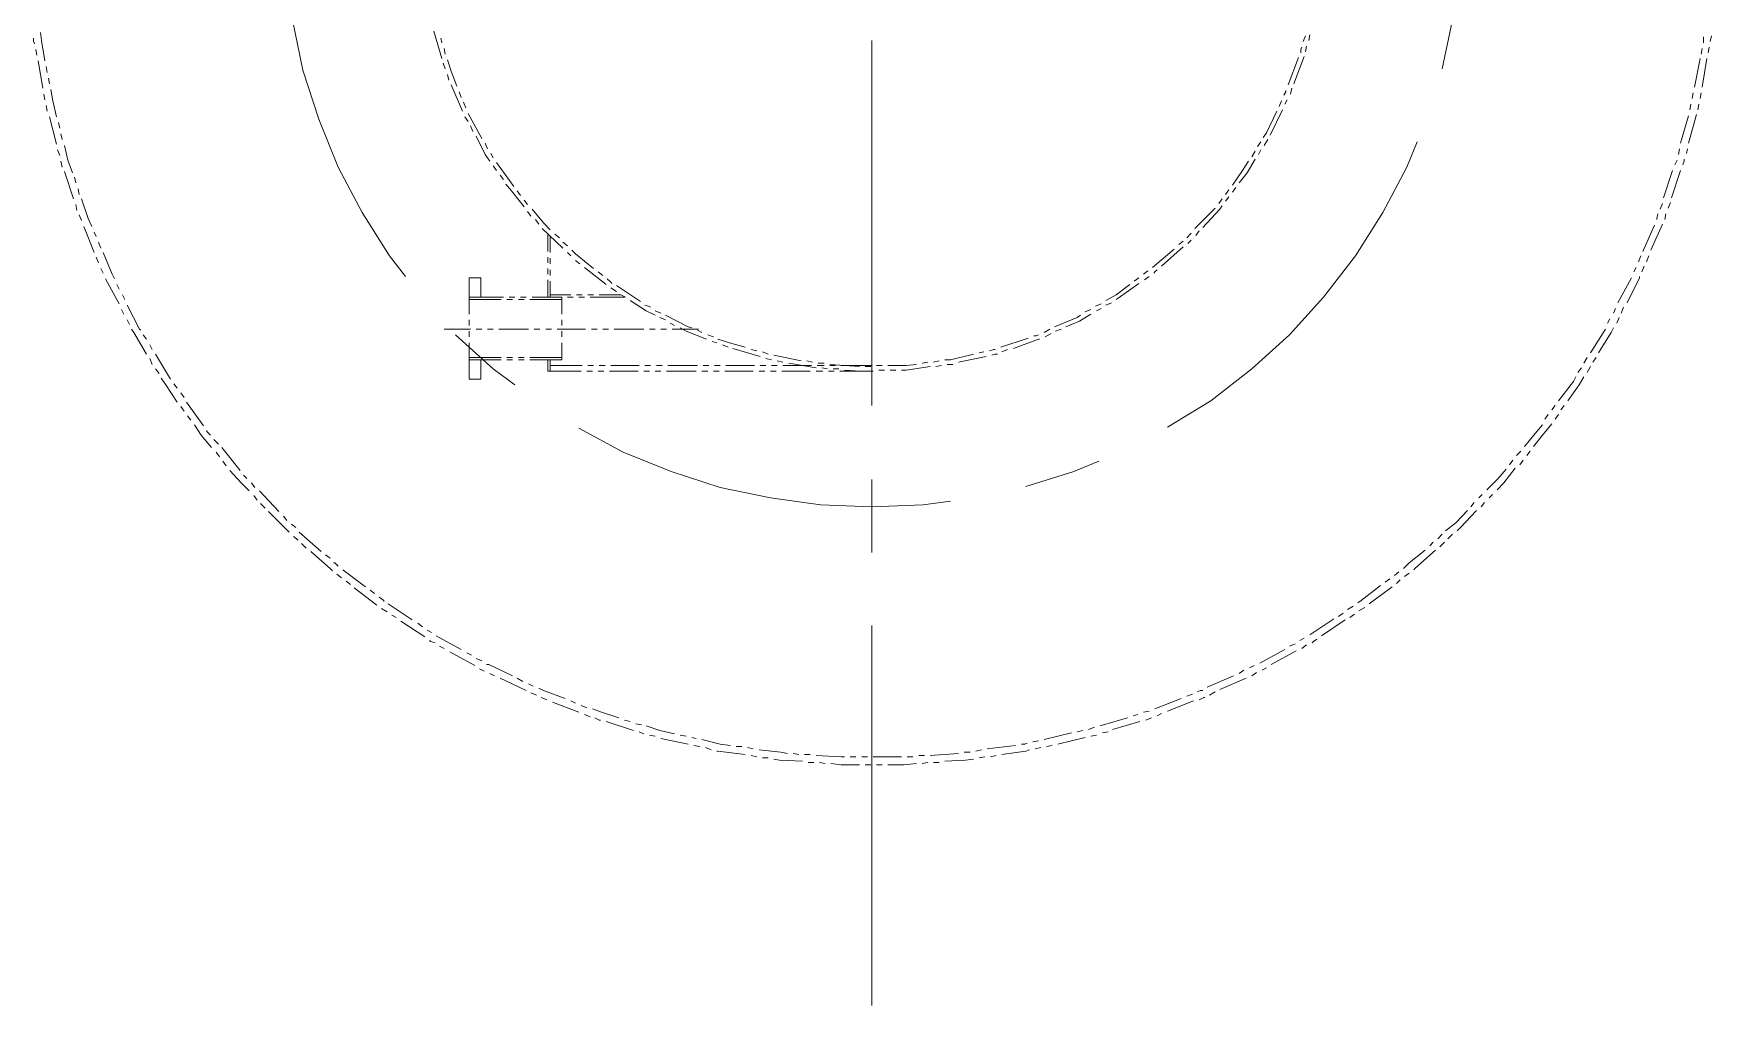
# Model space of a CAD drawing. Header units: millimetres. Extents: x 29 to 95071, y 20 to 67221.
# Drawn here: x 63884 to 71175, y 29457 to 33680 of the extents above; entities that cross this region are included whole.
import ezdxf

# ---------------------------------------------------------------- set-up
doc = ezdxf.new("R2010")
doc.units = ezdxf.units.MM

msp = doc.modelspace()

# ---------------------------------------------------------------- linework, layer by layer
at = {"color": 7, "lineweight": 0}
for points in [[(64969.7, 34180.2), (64979.6, 33962.2), (65009.4, 33739.1), (65054, 33521), (65123.4, 33307.9), (65207.6, 33099.7), (65311.7, 32901.5), (65430.7, 32713.1), (65500.1, 32623.9)], [(70005.6, 33526), (70050.2, 33739.1), (70065, 33853.1)], [(65624, 33689.6), (65658.7, 33570.6)], [(63884.2, 33659.8), (63884.2, 33644.9), (63889.2, 33635)], [(63914, 33684.6), (63918.9, 33649.9), (63933.8, 33560.7)], [(65653.7, 33659.8), (65658.7, 33640)], [(65668.6, 33615.2), (65673.5, 33590.4)], [(67527.3, 33649.9), (67527.3, 32063.8)], [(69391, 33595.4), (69391, 33610.2), (69395.9, 33620.2)], [(69400.9, 33644.9), (69410.8, 33669.7)], [(69410.8, 33600.3), (69415.7, 33625.1)], [(69425.7, 33649.9), (69430.6, 33674.7)], [(71130.7, 33590.4), (71135.7, 33615.2)], [(71140.6, 33640), (71140.6, 33649.9), (71140.6, 33664.8)], [(71160.4, 33595.4), (71165.4, 33620.2)], [(71170.4, 33644.9), (71175.3, 33669.7)], [(63894.2, 33610.2), (63899.1, 33585.5)], [(63904.1, 33560.7), (63923.9, 33441.7)], [(65663.6, 33550.8), (65673.5, 33526)], [(65683.5, 33565.6), (65698.3, 33516.1), (65723.1, 33451.6)], [(69336.4, 33456.6), (69381, 33575.5)], [(69361.2, 33461.5), (69405.8, 33580.5)], [(71101, 33446.7), (71125.7, 33570.6)], [(71135.7, 33446.7), (71155.5, 33570.6)], [(63938.8, 33535.9), (63943.7, 33511.1)], [(63948.7, 33486.3), (63953.6, 33461.5)], [(65683.5, 33501.2), (65688.4, 33476.4)], [(63928.8, 33416.9), (63933.8, 33392.2)], [(63958.6, 33436.8), (63968.5, 33387.2), (63983.4, 33317.8)], [(65698.3, 33456.6), (65747.9, 33342.6)], [(65733, 33426.9), (65742.9, 33402.1)], [(69316.6, 33412), (69326.5, 33426.9), (69326.5, 33431.8)], [(69346.3, 33416.9), (69351.3, 33441.7)], [(71091.1, 33397.1), (71096, 33421.9)], [(71125.7, 33397.1), (71130.7, 33421.9)], [(63938.8, 33367.4), (63943.7, 33342.6)], [(65752.9, 33382.2), (65762.8, 33357.5)], [(65772.7, 33332.7), (65832.2, 33223.6)], [(69227.4, 33228.6), (69242.3, 33248.4), (69286.9, 33342.6)], [(69257.1, 33238.5), (69311.7, 33347.5)], [(69296.8, 33362.4), (69306.7, 33387.2)], [(69321.6, 33372.3), (69331.5, 33392.2)], [(71041.5, 33203.8), (71076.2, 33322.8)], [(71076.2, 33203.8), (71110.9, 33327.7)], [(71081.1, 33347.5), (71086.1, 33372.3)], [(71115.8, 33347.5), (71120.8, 33372.3)], [(63953.6, 33317.8), (63983.4, 33198.9)], [(63993.3, 33293), (63998.2, 33268.2)], [(65757.8, 33317.8), (65772.7, 33298)], [(65782.6, 33278.2), (65792.5, 33253.4)], [(64003.2, 33243.5), (64008.2, 33218.7)], [(64018.1, 33193.9), (64032.9, 33129.5), (64052.8, 33074.9)], [(65807.4, 33233.5), (65847, 33154.2), (65866.9, 33124.5)], [(65847, 33203.8), (65856.9, 33179)], [(68811, 31969.6), (68999.4, 32083.6), (69177.8, 32222.4), (69341.4, 32371.1), (69490.1, 32534.7), (69628.9, 32713.1), (69747.8, 32901.5), (69851.9, 33099.7), (69896.5, 33208.8)], [(69202.6, 33188.9), (69217.5, 33208.8)], [(69232.3, 33193.9), (69247.2, 33218.7)], [(71031.6, 33154.2), (71036.5, 33179)], [(71066.3, 33159.2), (71071.2, 33179)], [(63988.3, 33174.1), (63998.2, 33149.3)], [(64003.2, 33124.5), (64008.2, 33099.7)], [(65871.8, 33159.2), (65881.7, 33139.4)], [(65881.7, 33104.7), (65896.6, 33084.9)], [(65896.6, 33119.5), (65970.9, 33015.5)], [(69093.6, 33020.4), (69138.2, 33084.9), (69163, 33124.5)], [(69123.3, 33030.3), (69158, 33074.9), (69192.7, 33134.4)], [(69177.8, 33144.3), (69192.7, 33169.1)], [(69207.6, 33154.2), (69217.5, 33174.1)], [(71016.7, 33109.6), (71026.6, 33129.5)], [(71051.4, 33109.6), (71056.4, 33124.5), (71056.4, 33134.4)], [(64018.1, 33079.9), (64057.7, 32960.9)], [(64062.7, 33055.1), (64067.6, 33030.3)], [(65911.5, 33065), (65926.3, 33045.2)], [(70967.1, 32965.9), (71006.8, 33084.9)], [(71001.8, 32965.9), (71041.5, 33084.9)], [(64077.5, 33005.5), (64082.5, 32980.8)], [(64092.4, 32960.9), (64122.2, 32876.7), (64137, 32842)], [(65936.2, 33025.4), (65961, 32995.6), (66015.6, 32926.2)], [(65985.8, 32995.6), (66000.7, 32975.8)], [(66015.6, 32956), (66030.4, 32936.2)], [(69034.1, 32941.1), (69049, 32960.9)], [(69063.8, 32980.8), (69078.7, 33000.6)], [(69063.8, 32951), (69078.7, 32970.9)], [(69093.6, 32990.7), (69108.4, 33010.5)], [(64067.6, 32936.2), (64072.6, 32911.4)], [(64082.5, 32891.5), (64092.4, 32866.8)], [(66030.4, 32906.4), (66045.3, 32886.6)], [(66050.2, 32916.3), (66099.8, 32856.9), (66129.6, 32827.1)], [(68930, 32832.1), (69019.2, 32921.3)], [(68964.7, 32837), (69039, 32916.3), (69049, 32931.2)], [(70937.4, 32871.7), (70937.4, 32876.7), (70942.4, 32896.5)], [(70952.3, 32916.3), (70962.2, 32941.1)], [(70972.1, 32871.7), (70977, 32896.5)], [(70987, 32921.3), (70996.9, 32946.1)], [(64102.3, 32842), (64146.9, 32728)], [(64146.9, 32817.2), (64156.8, 32797.4)], [(66065.1, 32871.7), (66080, 32851.9)], [(66094.9, 32832.1), (66184.1, 32747.8)], [(68895.3, 32792.4), (68915.1, 32812.2)], [(68935, 32802.3), (68949.8, 32822.2)], [(70877.9, 32732.9), (70927.5, 32846.9)], [(70912.6, 32737.9), (70962.2, 32851.9)], [(64166.8, 32772.6), (64176.7, 32747.8)], [(66119.6, 32807.3), (66119.6, 32732.9)], [(66129.6, 32797.4), (66129.6, 32728)], [(66149.4, 32807.3), (66169.2, 32792.4)], [(66184.1, 32772.6), (66203.9, 32757.7)], [(66223.7, 32737.9), (66238.6, 32723), (66317.9, 32658.6)], [(68746.6, 32663.5), (68840.8, 32742.9)], [(68786.3, 32668.5), (68880.4, 32752.8)], [(68860.6, 32762.7), (68880.4, 32777.5)], [(68900.3, 32767.6), (68905.2, 32772.6), (68915.1, 32782.5)], [(64156.8, 32708.2), (64166.8, 32683.4)], [(64186.6, 32728), (64226.2, 32633.8), (64236.2, 32614)], [(66119.6, 32708.2), (66119.6, 32683.4)], [(66129.6, 32703.2), (66129.6, 32678.4)], [(66203.9, 32728), (66218.8, 32713.1)], [(66238.6, 32693.3), (66258.4, 32678.4)], [(70858.1, 32688.3), (70868, 32713.1)], [(70873, 32643.7), (70882.9, 32668.5)], [(70892.8, 32688.3), (70902.7, 32713.1)], [(64176.7, 32658.6), (64186.6, 32638.8)], [(64196.5, 32614), (64256, 32504.9)], [(65777.6, 32618.9), (65827.2, 32618.9), (65827.2, 32534.7)], [(65777.6, 32618.9), (65777.6, 32460.3)], [(66119.6, 32658.6), (66119.6, 32633.8)], [(66119.6, 32609), (66119.6, 32534.7)], [(66129.6, 32653.6), (66129.6, 32628.9)], [(66129.6, 32604.1), (66129.6, 32534.7)], [(66278.2, 32663.5), (66372.4, 32589.2)], [(66337.7, 32643.7), (66357.6, 32628.9)], [(66377.4, 32614), (66392.2, 32599.1), (66397.2, 32594.2)], [(68588, 32524.8), (68597.9, 32529.7), (68687.1, 32594.2)], [(68667.3, 32604.1), (68687.1, 32618.9)], [(68707, 32633.8), (68726.8, 32648.7)], [(68711.9, 32609), (68731.7, 32623.9)], [(68751.6, 32638.8), (68756.5, 32643.7), (68766.4, 32653.6)], [(70768.9, 32509.9), (70828.4, 32618.9)], [(70808.5, 32509.9), (70863, 32618.9), (70863, 32623.9)], [(70838.3, 32643.7), (70848.2, 32663.5)], [(64246.1, 32589.2), (64256, 32569.4)], [(64270.8, 32544.6), (64280.8, 32524.8)], [(65926.3, 32534.7), (65777.6, 32534.7)], [(65916.4, 32524.8), (65777.6, 32524.8)], [(65966, 32524.8), (65941.2, 32524.8)], [(65975.9, 32534.7), (65951.1, 32534.7)], [(66015.6, 32524.8), (65990.8, 32524.8)], [(66025.5, 32534.7), (66000.7, 32534.7)], [(66179.1, 32524.8), (66040.3, 32524.8)], [(66179.1, 32534.7), (66050.2, 32534.7)], [(66218.8, 32544.6), (66129.6, 32544.6)], [(66179.1, 32534.7), (66179.1, 32460.3)], [(66228.7, 32534.7), (66203.9, 32534.7)], [(66268.3, 32544.6), (66243.6, 32544.6)], [(66278.2, 32534.7), (66253.5, 32534.7)], [(66317.9, 32544.6), (66293.1, 32544.6)], [(66451.7, 32534.7), (66303, 32534.7)], [(66436.9, 32544.6), (66342.7, 32544.6)], [(66392.2, 32574.3), (66417, 32559.5)], [(66417, 32584.2), (66521.1, 32514.8)], [(66436.9, 32544.6), (66456.7, 32534.7)], [(66476.5, 32519.8), (66545.9, 32475.2), (66585.6, 32455.4)], [(68543.4, 32519.8), (68588, 32544.6), (68647.5, 32589.2)], [(64265.9, 32480.2), (64275.8, 32460.3)], [(64290.7, 32500), (64345.2, 32395.9), (64350.2, 32390.9)], [(66540.9, 32500), (66555.8, 32495), (66565.7, 32490.1)], [(66585.6, 32475.2), (66610.3, 32465.3)], [(66605.4, 32445.5), (66630.2, 32435.5)], [(66630.2, 32455.4), (66729.3, 32405.8), (66744.2, 32400.8)], [(68320.3, 32405.8), (68419.5, 32445.5), (68434.3, 32455.4)], [(68369.9, 32405.8), (68429.4, 32430.6), (68479, 32460.3)], [(68454.2, 32470.2), (68479, 32480.2)], [(68498.8, 32495), (68523.6, 32504.9)], [(68503.7, 32475.2), (68523.6, 32485.1)], [(68543.4, 32500), (68568.2, 32509.9)], [(70749, 32465.3), (70759, 32485.1)], [(70763.9, 32420.7), (70773.8, 32445.5)], [(70783.7, 32465.3), (70793.7, 32490.1)], [(64290.7, 32435.5), (64300.6, 32415.7)], [(64310.5, 32395.9), (64320.4, 32381), (64374.9, 32286.8)], [(65782.6, 32395.9), (65668.6, 32395.9)], [(65777.6, 32435.5), (65777.6, 32410.8)], [(65777.6, 32386), (65777.6, 32361.2)], [(65832.2, 32395.9), (65807.4, 32395.9)], [(65881.7, 32395.9), (65856.9, 32395.9)], [(66035.4, 32395.9), (65906.5, 32395.9)], [(66084.9, 32395.9), (66060.2, 32395.9)], [(66134.5, 32395.9), (66109.7, 32395.9)], [(66283.2, 32395.9), (66159.3, 32395.9)], [(66179.1, 32435.5), (66179.1, 32410.8)], [(66179.1, 32386), (66179.1, 32361.2)], [(66332.8, 32395.9), (66308, 32395.9)], [(66382.3, 32395.9), (66357.6, 32395.9)], [(66536, 32395.9), (66407.1, 32395.9)], [(66585.6, 32395.9), (66560.8, 32395.9)], [(66635.1, 32395.9), (66610.3, 32395.9)], [(66650, 32420.7), (66669.8, 32410.8)], [(66773.9, 32395.9), (66659.9, 32395.9)], [(66694.6, 32400.8), (66719.4, 32386), (66808.6, 32351.3)], [(66768.9, 32390.9), (66788.8, 32381)], [(68275.7, 32381), (68300.5, 32395.9)], [(68280.7, 32361.2), (68305.5, 32376.1)], [(68325.3, 32386), (68350.1, 32395.9)], [(70649.9, 32291.8), (70714.4, 32395.9)], [(70684.6, 32291.8), (70739.1, 32381), (70749, 32400.8)], [(70724.3, 32420.7), (70734.2, 32440.5)], [(64360.1, 32371.1), (64374.9, 32351.3)], [(64389.8, 32326.5), (64399.7, 32306.7)], [(65718.2, 32371.1), (65881.7, 32222.4), (65975.9, 32153)], [(65777.6, 32336.4), (65777.6, 32177.8)], [(66179.1, 32336.4), (66179.1, 32262.1)], [(66813.6, 32371.1), (66838.3, 32361.2)], [(66833.4, 32341.4), (66853.2, 32336.4)], [(66858.2, 32351.3), (66907.7, 32336.4), (66977.1, 32316.6)], [(66878, 32326.5), (66902.8, 32316.6)], [(66922.6, 32311.6), (67041.6, 32276.9)], [(67001.9, 32306.7), (67026.7, 32301.7)], [(68037.8, 32301.7), (68057.6, 32306.7), (68062.6, 32306.7)], [(68087.4, 32316.6), (68206.3, 32356.2)], [(68092.3, 32296.8), (68117.1, 32306.7)], [(68141.9, 32311.6), (68251, 32351.3), (68255.9, 32351.3)], [(68231.1, 32366.2), (68241, 32366.2), (68251, 32371.1)], [(64389.8, 32267), (64399.7, 32242.2)], [(64414.6, 32286.8), (64479, 32177.8)], [(65916.4, 32272), (65777.6, 32272)], [(65827.2, 32262.1), (65827.2, 32177.8), (65777.6, 32177.8)], [(65916.4, 32262.1), (65777.6, 32262.1)], [(65966, 32272), (65941.2, 32272)], [(65966, 32262.1), (65941.2, 32262.1)], [(66015.6, 32272), (65990.8, 32272)], [(66015.6, 32262.1), (65990.8, 32262.1)], [(66179.1, 32272), (66040.3, 32272)], [(66179.1, 32262.1), (66040.3, 32262.1)], [(66119.6, 32262.1), (66119.6, 32212.5)], [(66129.6, 32262.1), (66129.6, 32212.5)], [(66268.3, 32237.3), (66129.6, 32237.3)], [(66317.9, 32237.3), (66293.1, 32237.3)], [(66367.5, 32237.3), (66342.7, 32237.3)], [(66516.2, 32237.3), (66392.2, 32237.3)], [(66565.7, 32237.3), (66540.9, 32237.3)], [(66615.3, 32237.3), (66590.5, 32237.3)], [(66768.9, 32237.3), (66640.1, 32237.3)], [(66818.5, 32237.3), (66793.7, 32237.3)], [(66868.1, 32237.3), (66843.3, 32237.3)], [(67016.8, 32237.3), (66892.9, 32237.3)], [(67066.3, 32237.3), (67041.6, 32237.3)], [(67051.5, 32296.8), (67076.3, 32286.8)], [(67066.3, 32267), (67091.1, 32262.1)], [(67115.9, 32237.3), (67091.1, 32237.3)], [(67101, 32281.9), (67220, 32257.1)], [(67115.9, 32257.1), (67140.7, 32252.2)], [(67264.6, 32237.3), (67140.7, 32237.3)], [(67165.5, 32247.2), (67284.4, 32227.4)], [(67244.8, 32257.1), (67269.6, 32252.2)], [(67319.1, 32237.3), (67289.4, 32237.3)], [(67294.3, 32247.2), (67319.1, 32247.2)], [(67309.2, 32227.4), (67334, 32222.4)], [(67343.9, 32242.2), (67472.8, 32232.3)], [(67368.7, 32237.3), (67343.9, 32237.3)], [(67527.3, 32237.3), (67393.5, 32237.3)], [(67497.6, 32232.3), (67522.3, 32232.3)], [(67547.1, 32237.3), (67571.9, 32237.3)], [(67596.7, 32237.3), (67676, 32237.3), (67720.6, 32242.2)], [(67656.2, 32217.5), (67676, 32217.5), (67780.1, 32232.3)], [(67745.4, 32247.2), (67770.2, 32252.2)], [(67794.9, 32252.2), (67819.7, 32257.1)], [(67804.9, 32232.3), (67829.6, 32237.3)], [(67844.5, 32262.1), (67869.3, 32262.1), (67968.4, 32286.8)], [(67854.4, 32242.2), (67869.3, 32242.2), (67879.2, 32242.2)], [(67904, 32252.2), (68023, 32276.9)], [(67993.2, 32291.8), (68013, 32296.8)], [(68047.7, 32281.9), (68062.6, 32286.8), (68072.5, 32286.8)], [(70595.4, 32207.5), (70610.3, 32227.4)], [(70620.2, 32247.2), (70635, 32272)], [(70635, 32207.5), (70649.9, 32232.3)], [(70659.8, 32252.2), (70674.7, 32272)], [(64414.6, 32222.4), (64429.5, 32202.6)], [(64439.4, 32182.8), (64459.2, 32153), (64508.8, 32078.7)], [(64493.9, 32158), (64508.8, 32138.2)], [(66263.4, 32212.5), (66119.6, 32212.5)], [(66312.9, 32212.5), (66288.2, 32212.5)], [(66362.5, 32212.5), (66337.7, 32212.5)], [(66511.2, 32212.5), (66387.3, 32212.5)], [(66560.8, 32212.5), (66536, 32212.5)], [(66610.3, 32212.5), (66585.6, 32212.5)], [(66764, 32212.5), (66635.1, 32212.5)], [(66813.6, 32212.5), (66788.8, 32212.5)], [(66863.1, 32212.5), (66838.3, 32212.5)], [(67011.8, 32212.5), (66887.9, 32212.5)], [(67061.4, 32212.5), (67036.6, 32212.5)], [(67110.9, 32212.5), (67086.2, 32212.5)], [(67259.6, 32212.5), (67135.7, 32212.5)], [(67314.2, 32212.5), (67284.4, 32212.5)], [(67363.7, 32212.5), (67338.9, 32212.5)], [(67358.8, 32222.4), (67383.6, 32222.4)], [(67527.3, 32212.5), (67388.5, 32212.5)], [(67408.3, 32217.5), (67477.7, 32212.5), (67532.3, 32212.5)], [(67557, 32217.5), (67581.8, 32217.5)], [(67606.6, 32217.5), (67631.4, 32217.5)], [(70511.1, 32083.6), (70575.6, 32167.9), (70585.5, 32187.7)], [(70550.8, 32083.6), (70600.4, 32153), (70620.2, 32187.7)], [(64523.6, 32118.3), (64538.5, 32098.5)], [(64523.6, 32058.8), (64538.5, 32039)], [(64548.4, 32078.7), (64622.8, 31974.6)], [(64553.4, 32019.2), (64568.2, 31999.4)], [(70451.7, 32004.3), (70466.5, 32024.2)], [(70481.4, 32044), (70496.3, 32063.8)], [(70496.3, 32004.3), (70511.1, 32024.2)], [(70521, 32044), (70535.9, 32063.8)], [(64583.1, 31979.5), (64612.8, 31934.9), (64657.5, 31880.4)], [(64637.6, 31954.8), (64637.6, 31949.8), (64652.5, 31934.9)], [(66253.5, 31964.7), (66446.8, 31860.6), (66654.9, 31776.3), (66868.1, 31706.9), (67086.2, 31662.3), (67304.3, 31632.6), (67527.3, 31622.7), (67750.3, 31632.6), (67869.3, 31647.5)], [(70362.4, 31885.4), (70417, 31949.8), (70441.7, 31979.5)], [(70402.1, 31885.4), (70441.7, 31934.9), (70481.4, 31984.5)], [(64667.4, 31915.1), (64687.2, 31895.3)], [(64702.1, 31880.4), (64781.4, 31781.3)], [(70327.7, 31845.7), (70347.6, 31865.5)], [(70372.4, 31845.7), (70387.2, 31865.5)], [(64677.3, 31860.6), (64692.2, 31840.8)], [(64707, 31820.9), (64721.9, 31801.1)], [(68196.4, 31711.9), (68404.6, 31776.3), (68513.6, 31820.9)], [(70243.5, 31697), (70273.2, 31726.8), (70322.8, 31791.2)], [(70298, 31806.1), (70312.9, 31825.9)], [(70342.6, 31806.1), (70357.5, 31825.9)], [(64736.8, 31781.3), (64786.3, 31726.8), (64821, 31692.1)], [(64796.2, 31761.5), (64811.1, 31746.6)], [(64830.9, 31726.8), (64845.8, 31706.9)], [(67527.3, 31741.6), (67527.3, 31424.4)], [(70198.9, 31697), (70248.4, 31746.6), (70283.1, 31786.2)], [(64840.8, 31672.2), (64855.7, 31652.4)], [(64865.6, 31692.1), (64949.9, 31602.8)], [(70164.2, 31662.3), (70179, 31677.2)], [(70208.8, 31662.3), (70223.7, 31677.2)], [(64870.6, 31637.5), (64890.4, 31617.7)], [(64905.3, 31602.8), (64974.7, 31533.5), (64994.5, 31513.6)], [(64969.7, 31583), (64984.6, 31563.2)], [(70020.4, 31518.6), (70065, 31553.3), (70114.6, 31607.8)], [(70070, 31518.6), (70084.9, 31533.5), (70154.3, 31607.8)], [(70129.5, 31622.7), (70144.4, 31642.5)], [(70174.1, 31622.7), (70189, 31642.5)], [(65004.4, 31548.3), (65024.2, 31533.5)], [(65039.1, 31513.6), (65133.3, 31429.4)], [(69985.7, 31483.9), (70005.6, 31503.7)], [(70030.3, 31483.9), (70050.2, 31503.7)], [(65014.3, 31493.8), (65034.2, 31478.9)], [(65049, 31464.1), (65068.9, 31444.2)], [(65088.7, 31429.4), (65172.9, 31355), (65182.9, 31345.1)], [(69837, 31355), (69861.8, 31379.8), (69931.2, 31434.3)], [(69881.7, 31350.1), (69886.6, 31355), (69975.8, 31434.3)], [(69951, 31454.1), (69965.9, 31469)], [(69995.7, 31449.2), (70015.5, 31469)], [(65153.1, 31414.5), (65172.9, 31399.6)], [(65187.8, 31379.8), (65192.8, 31379.8), (65207.6, 31364.9)], [(65202.7, 31330.2), (65222.5, 31315.4)], [(65227.5, 31350.1), (65326.6, 31275.7)], [(65242.3, 31300.5), (65262.2, 31285.6)], [(69638.8, 31206.3), (69653.7, 31216.2), (69737.9, 31280.7)], [(69757.7, 31295.5), (69777.6, 31310.4)], [(69797.4, 31325.3), (69817.2, 31340.1)], [(69807.3, 31290.6), (69822.2, 31305.5)], [(69842, 31320.3), (69861.8, 31335.2)], [(65277, 31270.8), (65376.2, 31196.4)], [(65346.4, 31260.8), (65366.2, 31246)], [(65386.1, 31231.1), (65405.9, 31216.2), (65405.9, 31211.3)], [(69688.3, 31201.4), (69787.5, 31275.7)], [(65396, 31181.5), (65420.8, 31166.7)], [(65425.7, 31201.4), (65529.8, 31132)], [(65440.6, 31151.8), (65460.4, 31141.9)], [(69430.6, 31067.5), (69534.7, 31136.9)], [(69554.5, 31146.8), (69574.3, 31161.7)], [(69594.2, 31176.6), (69619, 31191.5)], [(69604.1, 31141.9), (69623.9, 31156.8)], [(69643.7, 31171.6), (69668.5, 31186.5)], [(65480.2, 31127), (65584.3, 31057.6)], [(65554.6, 31117.1), (65574.4, 31102.2)], [(65594.2, 31087.4), (65614.1, 31077.5)], [(65633.9, 31062.6), (65742.9, 31003.1)], [(67527.3, 31107.2), (67527.3, 29456.7)], [(69480.2, 31062.6), (69584.3, 31132)], [(65604.2, 31042.8), (65609.1, 31037.8), (65628.9, 31032.8)], [(65648.8, 31018), (65668.6, 31008.1)], [(65693.4, 30993.2), (65802.4, 30933.7)], [(65767.7, 30988.2), (65787.5, 30978.3)], [(69212.5, 30943.6), (69321.6, 31003.1)], [(69262.1, 30938.7), (69371.1, 30998.1)], [(69341.4, 31018), (69366.2, 31027.9)], [(69386, 31042.8), (69405.8, 31052.7)], [(69395.9, 31008.1), (69415.7, 31022.9)], [(69440.5, 31032.8), (69445.5, 31037.8), (69460.3, 31047.7)], [(65807.4, 30963.5), (65832.2, 30953.5)], [(65822.2, 30918.8), (65842.1, 30908.9)], [(65852, 30938.7), (65861.9, 30938.7), (65966, 30889.1)], [(69167.9, 30923.8), (69187.7, 30933.7)], [(69222.4, 30913.9), (69242.3, 30923.8)], [(65866.9, 30899), (65886.7, 30889.1)], [(65911.5, 30879.2), (66025.5, 30824.7)], [(65985.8, 30879.2), (66010.6, 30864.3)], [(66035.4, 30854.4), (66055.2, 30844.5)], [(68984.5, 30839.5), (69098.5, 30889.1)], [(69039, 30829.6), (69153, 30879.2)], [(69123.3, 30899), (69143.1, 30913.9)], [(69177.8, 30889.1), (69197.7, 30904)], [(66045.3, 30814.8), (66070.1, 30804.8)], [(66080, 30834.6), (66099.8, 30824.7), (66194, 30790)], [(66089.9, 30794.9), (66114.7, 30785)], [(66139.5, 30775.1), (66253.5, 30730.5)], [(66218.8, 30780.1), (66238.6, 30770.1)], [(68756.5, 30745.4), (68870.5, 30790)], [(68811, 30735.5), (68925, 30780.1)], [(68895.3, 30799.9), (68920.1, 30809.8)], [(68939.9, 30819.7), (68954.8, 30824.7), (68964.7, 30824.7)], [(68949.8, 30785), (68969.6, 30794.9), (68974.6, 30794.9)], [(68994.4, 30804.8), (69019.2, 30819.7)], [(66263.4, 30760.2), (66288.2, 30750.3)], [(66278.2, 30720.6), (66303, 30710.7)], [(66312.9, 30745.4), (66352.6, 30730.5), (66426.9, 30705.7)], [(66322.9, 30705.7), (66342.7, 30695.8), (66347.6, 30695.8)], [(66451.7, 30695.8), (66476.5, 30690.8)], [(68518.6, 30671), (68637.6, 30705.7)], [(68662.3, 30715.6), (68682.2, 30720.6)], [(68707, 30730.5), (68731.7, 30735.5)], [(68716.9, 30695.8), (68741.6, 30705.7)], [(68766.4, 30715.6), (68786.3, 30725.5)], [(66372.4, 30690.8), (66491.4, 30651.2)], [(66501.3, 30680.9), (66526.1, 30676)], [(66516.2, 30646.2), (66536, 30636.3)], [(66545.9, 30671), (66605.4, 30651.2), (66669.8, 30636.3)], [(66560.8, 30631.4), (66585.6, 30626.4)], [(66694.6, 30631.4), (66719.4, 30626.4)], [(68275.7, 30611.5), (68394.7, 30641.3)], [(68419.5, 30646.2), (68444.3, 30651.2)], [(68469, 30656.1), (68493.8, 30666.1)], [(68479, 30626.4), (68503.7, 30631.4)], [(68528.5, 30641.3), (68553.3, 30646.2)], [(68573.1, 30656.1), (68692.1, 30690.8)], [(66610.3, 30616.5), (66729.3, 30591.7)], [(66744.2, 30621.5), (66764, 30616.5)], [(66754.1, 30586.8), (66778.9, 30581.8)], [(66788.8, 30611.5), (66868.1, 30591.7), (66912.7, 30586.8)], [(66803.6, 30576.8), (66828.4, 30566.9)], [(66853.2, 30562), (66858.2, 30562), (66977.1, 30547.1)], [(66937.5, 30581.8), (66962.3, 30581.8)], [(66987, 30576.8), (67011.8, 30571.9)], [(67036.6, 30566.9), (67130.8, 30557), (67160.5, 30552.1)], [(67185.3, 30552.1), (67210.1, 30547.1)], [(67780.1, 30542.1), (67904, 30552.1)], [(67928.8, 30557), (67953.6, 30557)], [(67978.3, 30562), (68003.1, 30566.9)], [(68027.9, 30571.9), (68151.8, 30586.8)], [(68092.3, 30547.1), (68196.4, 30562), (68211.3, 30566.9)], [(68176.6, 30591.7), (68191.5, 30591.7), (68201.4, 30596.7)], [(68226.2, 30601.6), (68251, 30606.6)], [(68236.1, 30571.9), (68260.9, 30576.8)], [(68285.6, 30581.8), (68310.4, 30586.8)], [(68335.2, 30591.7), (68454.2, 30621.5)], [(67001.9, 30542.1), (67026.7, 30537.2)], [(67051.5, 30532.2), (67076.3, 30532.2)], [(67101, 30527.3), (67125.8, 30522.3), (67224.9, 30517.4)], [(67234.9, 30547.1), (67259.6, 30547.1)], [(67249.7, 30512.4), (67274.5, 30512.4)], [(67284.4, 30542.1), (67393.5, 30537.2), (67408.3, 30537.2)], [(67299.3, 30512.4), (67324.1, 30507.4)], [(67348.9, 30507.4), (67393.5, 30502.5), (67472.8, 30502.5)], [(67433.1, 30537.2), (67457.9, 30537.2)], [(67482.7, 30537.2), (67507.5, 30537.2)], [(67497.6, 30502.5), (67522.3, 30502.5)], [(67532.3, 30537.2), (67656.2, 30537.2)], [(67547.1, 30502.5), (67571.9, 30502.5)], [(67596.7, 30502.5), (67666.1, 30502.5), (67720.6, 30507.4)], [(67680.9, 30537.2), (67705.7, 30537.2)], [(67730.5, 30542.1), (67755.3, 30542.1)], [(67745.4, 30507.4), (67770.2, 30512.4)], [(67794.9, 30512.4), (67819.7, 30512.4)], [(67844.5, 30517.4), (67933.7, 30522.3), (67968.4, 30527.3)], [(67993.2, 30532.2), (68018, 30537.2)], [(68042.8, 30537.2), (68067.6, 30542.1)]]:
    msp.add_lwpolyline(points, dxfattribs=at)

doc.saveas('drawing.dxf')
